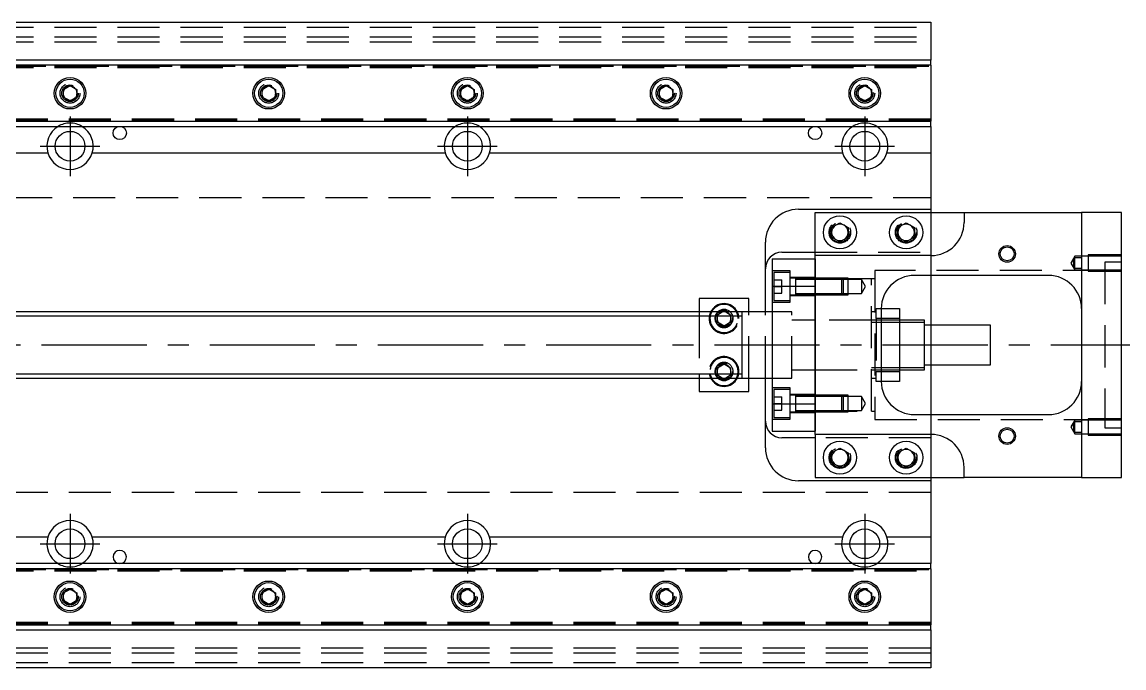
# Model space of a CAD drawing. Extents: x -20 to 986, y -280 to 102.
# Drawn here: x 485.5 to 818.3, y -97.5 to 97.5 of the extents above; entities that cross this region are included whole.
import ezdxf

# ---------------------------------------------------------------- set-up
doc = ezdxf.new("R2010")
doc.units = 0
doc.linetypes.add('CENTER', pattern=[50.8, 31.75, -6.35, 6.35, -6.35])
doc.linetypes.add('DASHED', pattern=[19.05, 12.7, -6.35])
doc.layers.get('0').update_dxf_attribs({"linetype": 'CONTINUOUS'})
doc.layers.add('CENTER', color=1, linetype='CENTER')

msp = doc.modelspace()

# ---------------------------------------------------------------- linework, layer by layer
at = {"color": 7, "linetype": 'CONTINUOUS'}
for p, q in [((480, 97.5), (760, 97.5)), ((760, 97.5), (760, 86)), ((760, 86), (480, 86)), ((760, 84.460392), (480, 84.460392)), ((760, 84.460392), (760, 86)), ((760, 84.460392), (760, 67.539608)), ((498, 77.1547), (500, 78.309402)), ((498, 74.8453), (498, 77.1547)), ((500, 78.309402), (502, 77.1547)), ((502, 77.1547), (502, 74.8453)), ((558, 77.1547), (560, 78.309402)), ((558, 74.8453), (558, 77.1547)), ((560, 78.309402), (562, 77.1547)), ((562, 77.1547), (562, 74.8453)), ((618, 77.1547), (620, 78.309402)), ((618, 74.8453), (618, 77.1547)), ((620, 78.309402), (622, 77.1547)), ((622, 77.1547), (622, 74.8453)), ((678, 77.1547), (680, 78.309402)), ((678, 74.8453), (678, 77.1547)), ((680, 78.309402), (682, 77.1547)), ((682, 77.1547), (682, 74.8453)), ((738, 77.1547), (740, 78.309402)), ((738, 74.8453), (738, 77.1547)), ((740, 78.309402), (742, 77.1547)), ((742, 77.1547), (742, 74.8453)), ((500, 73.690598), (498, 74.8453)), ((502, 74.8453), (500, 73.690598)), ((560, 73.690598), (558, 74.8453)), ((562, 74.8453), (560, 73.690598)), ((620, 73.690598), (618, 74.8453)), ((622, 74.8453), (620, 73.690598)), ((680, 73.690598), (678, 74.8453)), ((682, 74.8453), (680, 73.690598)), ((740, 73.690598), (738, 74.8453)), ((742, 74.8453), (740, 73.690598)), ((480, 67.539608), (760, 67.539608)), ((760, 66), (760, 67.539608)), ((480, 66), (760, 66)), ((760, 66), (760, 58)), ((480, 58), (493.291796, 58)), ((506.708204, 58), (613.291796, 58)), ((626.708204, 58), (733.291796, 58)), ((746.708204, 58), (760, 58)), ((760, 58), (760, 41)), ((720, 41), (760, 41)), ((725, 27), (725, 40)), ((725, 40), (770, 40)), ((760, 41), (760, 40)), ((770, 40), (770, 37)), ((770, 40), (805.5, 40)), ((805.5, 40), (805.5, -40)), ((817.5, 40), (805.5, 40)), ((817.5, -40), (817.5, 40)), ((730, 35.443376), (732.5, 36.886752)), ((732.5, 36.886752), (735, 35.443376)), ((750, 35.443376), (752.5, 36.886752)), ((752.5, 36.886752), (755, 35.443376)), ((730, 32.556624), (730, 35.443376)), ((735, 35.443376), (735, 32.556624)), ((750, 32.556624), (750, 35.443376)), ((755, 35.443376), (755, 32.556624)), ((710, 10), (710, 31)), ((732.5, 31.113248), (730, 32.556624)), ((735, 32.556624), (732.5, 31.113248)), ((752.5, 31.113248), (750, 32.556624)), ((755, 32.556624), (752.5, 31.113248)), ((715, 28), (725, 28)), ((725, 17.78342), (725, 27)), ((760, 27), (725, 27)), ((712, 26), (725, 26)), ((712, 26), (712, 17.78342)), ((795.5, 21), (755, 21)), ((760, 21), (760, 6)), ((712, 17.78342), (712, -17.78342)), ((712, 17.78342), (725, 17.78342)), ((725, 17.78342), (725, -17.78342)), ((725, -17.78342), (725, 17.78342)), ((705, 14), (690, 14)), ((690, 14), (690, 10)), ((705, 10), (705, 14)), ((703, 10), (480, 10)), ((703, 10), (702.995, 10)), ((703, -9.999498), (703, 10)), ((712, 10), (703, 10)), ((703.005, 10), (703, 10)), ((745, 11), (750.5, 11)), ((745, 11), (745, -11)), ((750.5, 11), (750.5, 8)), ((750.5, 8), (745, 8)), ((750.5, 8), (750.5, -8)), ((758, 7.5), (750.5, 7.5)), ((758, 6.75), (750.5, 6.75)), ((758, -7.5), (758, 7.5)), ((778, 6), (758, 6)), ((778, -6), (778, 6)), ((758, -6), (778, -6)), ((760, -6), (760, -21)), ((745, -8), (750.5, -8)), ((750.5, -6.75), (758, -6.75)), ((750.5, -7.5), (758, -7.5)), ((750.5, -8), (750.5, -11)), ((480, -10), (703, -10)), ((690, -10), (690, -14)), ((702.995, -10), (703, -10)), ((703, -10), (712, -10)), ((703, -10), (703.005, -10)), ((705, -14), (705, -10)), ((710, -31), (710, -10)), ((750.5, -11), (745, -11)), ((690, -14), (705, -14)), ((712, -17.78342), (712, -26)), ((712, -17.78342), (725, -17.78342)), ((725, -27), (725, -17.78342)), ((755, -21), (795.5, -21)), ((712, -26), (725, -26)), ((725, -28), (715, -28)), ((760, -27), (725, -27)), ((725, -27), (725, -40)), ((730, -32.556624), (732.5, -31.113248)), ((730, -35.443376), (730, -32.556624)), ((732.5, -31.113248), (735, -32.556624)), ((735, -32.556624), (735, -35.443376)), ((750, -32.556624), (752.5, -31.113248)), ((750, -35.443376), (750, -32.556624)), ((752.5, -31.113248), (755, -32.556624)), ((755, -32.556624), (755, -35.443376)), ((732.5, -36.886752), (730, -35.443376)), ((735, -35.443376), (732.5, -36.886752)), ((752.5, -36.886752), (750, -35.443376)), ((755, -35.443376), (752.5, -36.886752)), ((770, -40), (770, -37)), ((760, -41), (720, -41)), ((725, -40), (770, -40)), ((760, -40), (760, -41)), ((760, -41), (760, -58)), ((805.5, -40), (770, -40)), ((805.5, -40), (817.5, -40)), ((493.291796, -58), (480, -58)), ((613.291796, -58), (506.708204, -58)), ((733.291796, -58), (626.708204, -58)), ((760, -58), (746.708204, -58)), ((760, -58), (760, -66)), ((760, -66), (480, -66)), ((760, -67.539608), (760, -66)), ((760, -67.539608), (480, -67.539608)), ((760, -67.539608), (760, -84.460392)), ((498, -74.8453), (500, -73.690598)), ((498, -77.1547), (498, -74.8453)), ((500, -73.690598), (502, -74.8453)), ((502, -74.8453), (502, -77.1547)), ((558, -74.8453), (560, -73.690598)), ((558, -77.1547), (558, -74.8453)), ((560, -73.690598), (562, -74.8453)), ((562, -74.8453), (562, -77.1547)), ((618, -74.8453), (620, -73.690598)), ((618, -77.1547), (618, -74.8453)), ((620, -73.690598), (622, -74.8453)), ((622, -74.8453), (622, -77.1547)), ((678, -74.8453), (680, -73.690598)), ((678, -77.1547), (678, -74.8453)), ((680, -73.690598), (682, -74.8453)), ((682, -74.8453), (682, -77.1547)), ((738, -74.8453), (740, -73.690598)), ((738, -77.1547), (738, -74.8453)), ((740, -73.690598), (742, -74.8453)), ((742, -74.8453), (742, -77.1547)), ((500, -78.309402), (498, -77.1547)), ((502, -77.1547), (500, -78.309402)), ((560, -78.309402), (558, -77.1547)), ((562, -77.1547), (560, -78.309402)), ((620, -78.309402), (618, -77.1547)), ((622, -77.1547), (620, -78.309402)), ((680, -78.309402), (678, -77.1547)), ((682, -77.1547), (680, -78.309402)), ((740, -78.309402), (738, -77.1547)), ((742, -77.1547), (740, -78.309402)), ((480, -84.460392), (760, -84.460392)), ((480, -86), (760, -86)), ((760, -86), (760, -84.460392)), ((760, -86), (760, -97.5)), ((760, -97.5), (480, -97.5))]:
    msp.add_line(p, q, dxfattribs=at)
at = {"color": 3, "linetype": 'DASHED'}
for p, q in [((0, 96), (760, 96)), ((0, 93), (760, 93)), ((0, 91.5), (760, 91.5)), ((0, 84.2), (760, 84.2)), ((0, 83.8), (760, 83.8)), ((480, 84.204452), (760, 84.204452)), ((497.5, 76), (497.518502, 76.303588)), ((557.5, 76), (557.518502, 76.303588)), ((617.5, 76), (617.518502, 76.303588)), ((677.5, 76), (677.518502, 76.303588)), ((742.483582, 76.286038), (742.5, 76)), ((760, 68.2), (0, 68.2)), ((760, 67.8), (0, 67.8)), ((760, 67.795548), (480, 67.795548)), ((5.640312, 44.5), (760, 44.5)), ((760, 40), (760, 28)), ((735.477798, 34.364306), (735.5, 34)), ((749.5, 34), (749.520026, 34.346056)), ((725, 28), (760, 28)), ((760, 28), (760, 27)), ((760, 27), (760, 21)), ((803.5, 26.848738), (802.287564, 24.748738)), ((803.5, 26.435254), (803.5, 26.848738)), ((807.5, 26.848738), (803.5, 26.848738)), ((807.5, 27.248732), (807.5, 22.248742)), ((817.5, 27.248732), (807.5, 27.248732)), ((817.5, 26.848738), (807.5, 26.848738)), ((725, 26), (725, 17.78342)), ((802.287564, 24.748738), (803.5, 22.648738)), ((803.016436, 24.911344), (803.060666, 25.226886)), ((803.060666, 25.226886), (803.163852, 25.611128)), ((803.163852, 25.611128), (803.302956, 25.985522)), ((803.302956, 25.985522), (803.5, 26.435254)), ((803.5, 23.06222), (803.5, 26.435794)), ((803.5, 26.435254), (805.5, 26.435254)), ((812.5, 25), (812.5, -25)), ((817.5, 25), (812.5, 25)), ((717.5, 22.42767), (712, 22.42767)), ((712.5, 21.92767), (712.5, 13.42767)), ((717.5, 21.92767), (712.5, 21.92767)), ((717.5, 12.92767), (717.5, 22.42767)), ((725, 20.42767), (717.5, 20.42767)), ((719.1, 20.17767), (717.5, 20.17767)), ((719.1, 20.17767), (719.095, 20.17767)), ((719.1, 20.17767), (719.1, 19.92022)), ((719.105, 20.17767), (719.1, 20.17767)), ((724.99998, 20.17767), (719.1, 20.17767)), ((733.1, 20.17767), (725, 20.17767)), ((733.1, 20.177664), (725, 20.177664)), ((742, 20), (725, 20)), ((733.1, 15.17767), (733.1, 20.17767)), ((733.5, 19.77767), (733.1, 20.17767)), ((735, 20.177664), (733.10002, 20.177664)), ((735, 15.177674), (735, 20.177664)), ((742, -20), (742, 20)), ((743, 20), (742, 20)), ((743, 22.5), (743, -22.5)), ((812.5, 22.5), (743, 22.5)), ((803.5, 22.648738), (803.5, 23.06222)), ((805.5, 23.06222), (803.5, 23.06222)), ((803.5, 22.648738), (807.5, 22.648738)), ((807.5, 22.648738), (817.5, 22.648738)), ((807.5, 22.248742), (817.5, 22.248742)), ((712.5, 19.67767), (715, 19.67767)), ((712.5, 17.67767), (715, 17.67767)), ((715, 17.67767), (715, 19.67767)), ((715, 15.67767), (715, 17.67767)), ((719.1, 19.92022), (719.1, 15.435068)), ((724.99998, 19.77767), (719.1, 19.77767)), ((733.5, 19.77767), (725, 19.77767)), ((733.5, 19.77767), (733.5, 15.57767)), ((735, 19.77767), (733.50002, 19.77767)), ((739, 19.77767), (735, 19.77767)), ((739, 19.77767), (739, 15.57767)), ((740.212436, 17.67767), (739, 19.77767)), ((739, 15.57767), (740.212436, 17.67767)), ((712.5, 15.67767), (715, 15.67767)), ((712.5, 13.42767), (717.5, 13.42767)), ((717.5, 15.17767), (719.1, 15.17767)), ((717.5, 14.92767), (725, 14.92767)), ((719.095, 15.17767), (719.1, 15.17767)), ((719.1, 15.57767), (724.99998, 15.57767)), ((719.1, 15.435068), (719.1, 15.17767)), ((719.1, 15.17767), (719.105, 15.17767)), ((719.1, 15.17767), (724.99998, 15.17767)), ((725, 15.57767), (733.5, 15.57767)), ((725, 15.177674), (733.1, 15.177674)), ((725, 15.17767), (733.1, 15.17767)), ((733.1, 15.17767), (733.5, 15.57767)), ((733.10002, 15.177674), (735, 15.177674)), ((733.50002, 15.57767), (735, 15.57767)), ((735, 15.57767), (739, 15.57767)), ((690, 10), (690, 8.75)), ((695.5, 9.1547), (696.964102, 10)), ((696.964102, 10), (697.5, 10.309402)), ((697.5, 10.309402), (698.035898, 10)), ((698.035898, 10), (699.5, 9.1547)), ((705, -10), (705, 10)), ((710, -10), (710, 10)), ((712, 12.92767), (717.5, 12.92767)), ((718, 10), (712, 10)), ((718, -10), (718, 10)), ((743.5, 10), (742, 10)), ((743.5, 11), (745, 11)), ((743.5, 8), (743.5, 11)), ((690, 8.75), (690, -8.75)), ((695.5, 8.75), (695.5, 9.1547)), ((695.5, 6.8453), (695.5, 8.75)), ((697.5, 5.690598), (695.5, 6.8453)), ((699.5, 6.8453), (697.5, 5.690598)), ((699.5, 9.1547), (699.5, 8.75)), ((699.5, 8.75), (699.5, 6.8453)), ((699.983582, 8.286038), (700, 8)), ((725, 7.5), (718, 7.5)), ((742, 7.5), (725, 7.5)), ((742, 7.5), (741.995, 7.5)), ((743.5, 7.5), (742, 7.5)), ((742.005, 7.5), (742, 7.5)), ((743.5, 6.75), (742, 6.75)), ((743.5, 8), (743.5, -8)), ((745, 8), (743.5, 8)), ((745, 7.5), (743.5, 7.5)), ((745, 6.75), (743.5, 6.75)), ((750.5, 7.5), (745, 7.5)), ((750.5, 6.75), (745, 6.75)), ((760, 6), (760, -6)), ((695.5, -6.8453), (697.5, -5.690598)), ((697.5, -5.690598), (699.5, -6.8453)), ((690, -8.75), (690, -10)), ((695, -8), (695.018502, -7.696412)), ((695.5, -8.75), (695.5, -6.8453)), ((695.5, -9.1547), (695.5, -8.75)), ((696.964102, -10), (695.5, -9.1547)), ((699.5, -9.1547), (698.035898, -10)), ((699.5, -6.8453), (699.5, -8.75)), ((699.5, -8.75), (699.5, -9.1547)), ((718, -7.5), (725, -7.5)), ((725, -7.5), (742, -7.5)), ((741.995, -7.5), (742, -7.5)), ((742, -6.75), (743.5, -6.75)), ((742, -7.5), (743.5, -7.5)), ((742, -7.5), (742.005, -7.5)), ((743.5, -6.75), (745, -6.75)), ((743.5, -7.5), (745, -7.5)), ((743.5, -8), (745, -8)), ((743.5, -11), (743.5, -8)), ((745, -6.75), (750.5, -6.75)), ((745, -7.5), (750.5, -7.5)), ((697.5, -10.309402), (696.964102, -10)), ((698.035898, -10), (697.5, -10.309402)), ((703, -10), (703, -9.999498)), ((712, -10), (718, -10)), ((717.5, -12.92767), (712, -12.92767)), ((717.5, -22.42767), (717.5, -12.92767)), ((742, -10), (743.5, -10)), ((745, -11), (743.5, -11)), ((712.5, -13.42767), (712.5, -21.92767)), ((717.5, -13.42767), (712.5, -13.42767)), ((712.5, -15.67767), (715, -15.67767)), ((715, -17.67767), (715, -15.67767)), ((725, -14.92767), (717.5, -14.92767)), ((719.1, -15.17767), (717.5, -15.17767)), ((719.1, -15.17767), (719.095, -15.17767)), ((719.1, -15.17767), (719.1, -15.435118)), ((719.105, -15.17767), (719.1, -15.17767)), ((724.99998, -15.17767), (719.1, -15.17767)), ((719.1, -15.435118), (719.1, -19.920272)), ((724.99998, -15.57767), (719.1, -15.57767)), ((733.1, -15.17767), (725, -15.17767)), ((733.1, -15.177674), (725, -15.177674)), ((733.5, -15.57767), (725, -15.57767)), ((733.1, -20.17767), (733.1, -15.17767)), ((733.5, -15.57767), (733.1, -15.17767)), ((735, -15.177674), (733.10002, -15.177674)), ((733.5, -15.57767), (733.5, -19.77767)), ((735, -15.57767), (733.50002, -15.57767)), ((735, -20.177664), (735, -15.177674)), ((739, -15.57767), (735, -15.57767)), ((739, -15.57767), (739, -19.77767)), ((740.212436, -17.67767), (739, -15.57767)), ((712.5, -17.67767), (715, -17.67767)), ((712.5, -19.67767), (715, -19.67767)), ((715, -19.67767), (715, -17.67767)), ((719.1, -19.77767), (724.99998, -19.77767)), ((719.1, -19.920272), (719.1, -20.17767)), ((725, -17.78342), (725, -26)), ((725, -19.77767), (733.5, -19.77767)), ((733.1, -20.17767), (733.5, -19.77767)), ((733.50002, -19.77767), (735, -19.77767)), ((735, -19.77767), (739, -19.77767)), ((739, -19.77767), (740.212436, -17.67767)), ((712, -22.42767), (717.5, -22.42767)), ((712.5, -21.92767), (717.5, -21.92767)), ((717.5, -20.17767), (719.1, -20.17767)), ((717.5, -20.42767), (725, -20.42767)), ((719.095, -20.17767), (719.1, -20.17767)), ((719.1, -20.17767), (719.105, -20.17767)), ((719.1, -20.17767), (724.99998, -20.17767)), ((725, -20), (742, -20)), ((725, -20.177664), (733.1, -20.177664)), ((725, -20.17767), (733.1, -20.17767)), ((733.10002, -20.177664), (735, -20.177664)), ((742, -20), (743, -20)), ((743, -22.5), (812.5, -22.5)), ((760, -21), (760, -27)), ((803.5, -22.648738), (802.287564, -24.748738)), ((803.302956, -23.511954), (803.5, -23.06222)), ((803.5, -23.06222), (803.5, -22.648738)), ((807.5, -22.648738), (803.5, -22.648738)), ((803.5, -26.435254), (803.5, -23.06168)), ((803.5, -23.06222), (805.5, -23.06222)), ((807.5, -22.248742), (807.5, -27.248732)), ((817.5, -22.248742), (807.5, -22.248742)), ((817.5, -22.648738), (807.5, -22.648738)), ((802.287564, -24.748738), (803.5, -26.848738)), ((803.016436, -24.586132), (803.060666, -24.27059)), ((803.060666, -24.27059), (803.163852, -23.886348)), ((803.163852, -23.886348), (803.302956, -23.511954)), ((803.5, -26.848738), (803.5, -26.435254)), ((805.5, -26.435254), (803.5, -26.435254)), ((812.5, -25), (817.5, -25)), ((760, -28), (725, -28)), ((760, -27), (760, -28)), ((760, -28), (760, -40)), ((803.5, -26.848738), (807.5, -26.848738)), ((807.5, -26.848738), (817.5, -26.848738)), ((807.5, -27.248732), (817.5, -27.248732)), ((735.477798, -33.635694), (735.5, -34)), ((755.477798, -33.635694), (755.5, -34)), ((760, -44.5), (5.640312, -44.5)), ((0, -67.8), (760, -67.8)), ((0, -68.2), (760, -68.2)), ((480, -67.795548), (760, -67.795548)), ((502.483582, -75.713962), (502.5, -76)), ((562.483582, -75.713962), (562.5, -76)), ((622.483582, -75.713962), (622.5, -76)), ((682.483582, -75.713962), (682.5, -76)), ((742.483582, -75.713962), (742.5, -76)), ((760, -83.8), (0, -83.8)), ((760, -84.2), (0, -84.2)), ((760, -84.204452), (480, -84.204452)), ((760, -91.5), (0, -91.5)), ((760, -93), (0, -93)), ((760, -96), (0, -96))]:
    msp.add_line(p, q, dxfattribs=at)
at = {"color": 3, "linetype": 'CONTINUOUS'}
for p, q in [((703, 8.75), (480, 8.75)), ((480, -8.75), (703, -8.75))]:
    msp.add_line(p, q, dxfattribs=at)
at = {"color": 7, "linetype": 'CONTINUOUS'}
for centre, radius in [((500, 76), 4.75), ((500, 76), 4.25), ((560, 76), 4.75), ((560, 76), 4.25), ((620, 76), 4.75), ((620, 76), 4.25), ((680, 76), 4.75), ((680, 76), 4.25), ((740, 76), 4.75), ((740, 76), 4.25), ((500, 60), 4.5), ((515, 64), 2), ((620, 60), 4.5), ((725, 64), 2), ((740, 60), 4.5), ((732.5, 34), 5), ((752.5, 34), 5), ((783, 27.5), 2.1), ((783, -27.5), 2.1), ((732.5, -34), 5), ((752.5, -34), 5), ((500, -60), 4.5), ((620, -60), 4.5), ((740, -60), 4.5), ((500, -76), 4.75), ((500, -76), 4.25), ((560, -76), 4.75), ((560, -76), 4.25), ((620, -76), 4.75), ((620, -76), 4.25), ((680, -76), 4.75), ((680, -76), 4.25), ((740, -76), 4.75), ((740, -76), 4.25)]:
    msp.add_circle(centre, radius, dxfattribs=at)
at = {"color": 3, "linetype": 'DASHED'}
for centre, radius in [((500, 76), 3), ((500, 76), 2.5), ((560, 76), 3), ((560, 76), 2.5), ((620, 76), 3), ((620, 76), 2.5), ((680, 76), 3), ((680, 76), 2.5), ((740, 76), 3), ((740, 76), 2.5), ((732.5, 34), 3.25), ((732.5, 34), 3), ((752.5, 34), 3.25), ((752.5, 34), 3), ((697.5, 8), 2.5), ((697.5, -8), 2.5), ((732.5, -34), 3.25), ((732.5, -34), 3), ((752.5, -34), 3.25), ((752.5, -34), 3), ((500, -76), 3), ((560, -76), 3), ((620, -76), 3), ((680, -76), 3), ((740, -76), 3), ((500, -76), 2.5), ((560, -76), 2.5), ((620, -76), 2.5), ((680, -76), 2.5), ((740, -76), 2.5)]:
    msp.add_circle(centre, radius, dxfattribs=at)
at = {"color": 3, "linetype": 'CONTINUOUS'}
for centre in [(783, 27.5), (783, -27.5)]:
    msp.add_circle(centre, 2.5, dxfattribs=at)
at = {"color": 7, "linetype": 'CONTINUOUS'}
for centre, radius, start, end in [((500, 76), 2.1, 162.24721, 180), ((500, 76), 2.1, 137.75279, 162.24721), ((500, 76), 2.1, 102.24721, 137.75279), ((500, 76), 2.1, 77.75279, 102.24721), ((500, 76), 2.1, 42.24721, 77.75279), ((500, 76), 2.1, 17.75279, 42.24721), ((500, 76), 2.1, 342.24721, 17.75279), ((560, 76), 2.1, 162.24721, 180), ((560, 76), 2.1, 137.75279, 162.24721), ((560, 76), 2.1, 102.24721, 137.75279), ((560, 76), 2.1, 77.75279, 102.24721), ((560, 76), 2.1, 42.24721, 77.75279), ((560, 76), 2.1, 17.75279, 42.24721), ((560, 76), 2.1, 342.24721, 17.75279), ((620, 76), 2.1, 162.24721, 180), ((620, 76), 2.1, 137.75279, 162.24721), ((620, 76), 2.1, 102.24721, 137.75279), ((620, 76), 2.1, 77.75279, 102.24721), ((620, 76), 2.1, 42.24721, 77.75279), ((620, 76), 2.1, 17.75279, 42.24721), ((620, 76), 2.1, 342.24721, 17.75279), ((680, 76), 2.1, 162.24721, 180), ((680, 76), 2.1, 137.75279, 162.24721), ((680, 76), 2.1, 102.24721, 137.75279), ((680, 76), 2.1, 77.75279, 102.24721), ((680, 76), 2.1, 42.24721, 77.75279), ((680, 76), 2.1, 17.75279, 42.24721), ((680, 76), 2.1, 342.24721, 17.75279), ((740, 76), 2.1, 162.24721, 180), ((740, 76), 2.1, 137.75279, 162.24721), ((740, 76), 2.1, 102.24721, 137.75279), ((740, 76), 2.1, 77.75279, 102.24721), ((740, 76), 2.1, 42.24721, 77.75279), ((740, 76), 2.1, 17.75279, 42.24721), ((740, 76), 2.1, 342.24721, 17.75279), ((500, 76), 2.1, 180, 197.75279), ((500, 76), 2.1, 197.75279, 222.24721), ((500, 76), 2.1, 222.24721, 257.75279), ((500, 76), 2.1, 257.75279, 282.24721), ((500, 76), 2.1, 282.24721, 317.75279), ((500, 76), 2.1, 317.75279, 342.24721), ((560, 76), 2.1, 180, 197.75279), ((560, 76), 2.1, 197.75279, 222.24721), ((560, 76), 2.1, 222.24721, 257.75279), ((560, 76), 2.1, 257.75279, 282.24721), ((560, 76), 2.1, 282.24721, 317.75279), ((560, 76), 2.1, 317.75279, 342.24721), ((620, 76), 2.1, 180, 197.75279), ((620, 76), 2.1, 197.75279, 222.24721), ((620, 76), 2.1, 222.24721, 257.75279), ((620, 76), 2.1, 257.75279, 282.24721), ((620, 76), 2.1, 282.24721, 317.75279), ((620, 76), 2.1, 317.75279, 342.24721), ((680, 76), 2.1, 180, 197.75279), ((680, 76), 2.1, 197.75279, 222.24721), ((680, 76), 2.1, 222.24721, 257.75279), ((680, 76), 2.1, 257.75279, 282.24721), ((680, 76), 2.1, 282.24721, 317.75279), ((680, 76), 2.1, 317.75279, 342.24721), ((740, 76), 2.1, 180, 197.75279), ((740, 76), 2.1, 197.75279, 222.24721), ((740, 76), 2.1, 222.24721, 257.75279), ((740, 76), 2.1, 257.75279, 282.24721), ((740, 76), 2.1, 282.24721, 317.75279), ((740, 76), 2.1, 317.75279, 342.24721), ((500, 60), 7, 121.002719, 196.60155), ((500, 60), 7, 343.39845, 58.997281), ((620, 60), 7, 121.002719, 196.60155), ((620, 60), 7, 343.39845, 58.997281), ((740, 60), 7, 121.002719, 196.60155), ((740, 60), 7, 343.39845, 58.997281), ((500, 60), 7, 196.60155, 343.39845), ((620, 60), 7, 196.60155, 343.39845), ((740, 60), 7, 196.60155, 343.39845), ((720, 31), 10, 90, 180), ((760, 37), 10, 270, 0), ((732.5, 34), 2.5, 120, 180), ((732.5, 34), 2.5, 180, 240), ((732.5, 34), 2.5, 60, 120), ((732.5, 34), 2.5, 0, 60), ((732.5, 34), 2.5, 300, 0), ((752.5, 34), 2.5, 120, 180), ((752.5, 34), 2.5, 180, 240), ((752.5, 34), 2.5, 60, 120), ((752.5, 34), 2.5, 0, 60), ((752.5, 34), 2.5, 300, 0), ((732.5, 34), 2.5, 240, 300), ((752.5, 34), 2.5, 240, 300), ((715, 23), 5, 90, 180), ((755, 11), 10, 90, 180), ((795.5, 11), 10, 0, 90), ((697.5, 8), 4.5, 26.3878, 153.6122), ((697.5, 8), 4.25, 28.072487, 151.927513), ((697.5, -8), 4.5, 206.3878, 333.6122), ((697.5, -8), 4.25, 208.072487, 331.927513), ((755, -11), 10, 180, 270), ((795.5, -11), 10, 270, 0), ((715, -23), 5, 180, 270), ((760, -37), 10, 0, 90), ((720, -31), 10, 180, 270), ((732.5, -34), 2.5, 120, 180), ((732.5, -34), 2.5, 60, 120), ((732.5, -34), 2.5, 0, 60), ((752.5, -34), 2.5, 120, 180), ((752.5, -34), 2.5, 60, 120), ((752.5, -34), 2.5, 0, 60), ((732.5, -34), 2.5, 180, 240), ((732.5, -34), 2.5, 240, 300), ((732.5, -34), 2.5, 300, 0), ((752.5, -34), 2.5, 180, 240), ((752.5, -34), 2.5, 240, 300), ((752.5, -34), 2.5, 300, 0), ((500, -60), 7, 16.60155, 163.39845), ((620, -60), 7, 16.60155, 163.39845), ((740, -60), 7, 16.60155, 163.39845), ((500, -60), 7, 163.39845, 238.997281), ((500, -60), 7, 301.002719, 16.60155), ((620, -60), 7, 163.39845, 238.997281), ((620, -60), 7, 301.002719, 16.60155), ((740, -60), 7, 163.39845, 238.997281), ((740, -60), 7, 301.002719, 16.60155), ((515, -64), 2, 90, 270), ((515, -64), 2, 270, 90), ((725, -64), 2, 90, 270), ((725, -64), 2, 270, 90), ((500, -76), 2.1, 162.24721, 180), ((500, -76), 2.1, 180, 197.75279), ((500, -76), 2.1, 137.75279, 162.24721), ((500, -76), 2.1, 102.24721, 137.75279), ((500, -76), 2.1, 77.75279, 102.24721), ((500, -76), 2.1, 42.24721, 77.75279), ((500, -76), 2.1, 17.75279, 42.24721), ((500, -76), 2.1, 342.24721, 17.75279), ((560, -76), 2.1, 162.24721, 180), ((560, -76), 2.1, 180, 197.75279), ((560, -76), 2.1, 137.75279, 162.24721), ((560, -76), 2.1, 102.24721, 137.75279), ((560, -76), 2.1, 77.75279, 102.24721), ((560, -76), 2.1, 42.24721, 77.75279), ((560, -76), 2.1, 17.75279, 42.24721), ((560, -76), 2.1, 342.24721, 17.75279), ((620, -76), 2.1, 162.24721, 180), ((620, -76), 2.1, 180, 197.75279), ((620, -76), 2.1, 137.75279, 162.24721), ((620, -76), 2.1, 102.24721, 137.75279), ((620, -76), 2.1, 77.75279, 102.24721), ((620, -76), 2.1, 42.24721, 77.75279), ((620, -76), 2.1, 17.75279, 42.24721), ((620, -76), 2.1, 342.24721, 17.75279), ((680, -76), 2.1, 162.24721, 180), ((680, -76), 2.1, 180, 197.75279), ((680, -76), 2.1, 137.75279, 162.24721), ((680, -76), 2.1, 102.24721, 137.75279), ((680, -76), 2.1, 77.75279, 102.24721), ((680, -76), 2.1, 42.24721, 77.75279), ((680, -76), 2.1, 17.75279, 42.24721), ((680, -76), 2.1, 342.24721, 17.75279), ((740, -76), 2.1, 162.24721, 180), ((740, -76), 2.1, 180, 197.75279), ((740, -76), 2.1, 137.75279, 162.24721), ((740, -76), 2.1, 102.24721, 137.75279), ((740, -76), 2.1, 77.75279, 102.24721), ((740, -76), 2.1, 42.24721, 77.75279), ((740, -76), 2.1, 17.75279, 42.24721), ((740, -76), 2.1, 342.24721, 17.75279), ((500, -76), 2.1, 197.75279, 222.24721), ((500, -76), 2.1, 222.24721, 257.75279), ((500, -76), 2.1, 257.75279, 282.24721), ((500, -76), 2.1, 282.24721, 317.75279), ((500, -76), 2.1, 317.75279, 342.24721), ((560, -76), 2.1, 197.75279, 222.24721), ((560, -76), 2.1, 222.24721, 257.75279), ((560, -76), 2.1, 257.75279, 282.24721), ((560, -76), 2.1, 282.24721, 317.75279), ((560, -76), 2.1, 317.75279, 342.24721), ((620, -76), 2.1, 197.75279, 222.24721), ((620, -76), 2.1, 222.24721, 257.75279), ((620, -76), 2.1, 257.75279, 282.24721), ((620, -76), 2.1, 282.24721, 317.75279), ((620, -76), 2.1, 317.75279, 342.24721), ((680, -76), 2.1, 197.75279, 222.24721), ((680, -76), 2.1, 222.24721, 257.75279), ((680, -76), 2.1, 257.75279, 282.24721), ((680, -76), 2.1, 282.24721, 317.75279), ((680, -76), 2.1, 317.75279, 342.24721), ((740, -76), 2.1, 197.75279, 222.24721), ((740, -76), 2.1, 222.24721, 257.75279), ((740, -76), 2.1, 257.75279, 282.24721), ((740, -76), 2.1, 282.24721, 317.75279), ((740, -76), 2.1, 317.75279, 342.24721)]:
    msp.add_arc(centre, radius, start, end, dxfattribs=at)
at = {"color": 3, "linetype": 'DASHED'}
for centre, radius, start, end in [((500, 60), 7, 58.997281, 121.002719), ((620, 60), 7, 58.997281, 121.002719), ((740, 60), 7, 58.997281, 121.002719), ((806.951784, 24.952686), 3.935565, 180.60188226, 208.70854311), ((697.5, 8), 4.5, 153.6122, 170.405932), ((697.5, 8), 4.25, 151.927513, 169.835751), ((697.5, 8), 2.75, 133.341758, 164.17338), ((697.5, 8), 2.75, 46.658242, 133.341758), ((697.5, 8), 2.1, 107.75279, 137.75279), ((697.5, 8), 2.1, 102.24721, 107.75279), ((697.5, 8), 2.1, 77.75279, 102.24721), ((697.5, 8), 2.1, 72.24721, 77.75279), ((697.5, 8), 2.1, 42.24721, 72.24721), ((697.5, 8), 2.75, 15.82662, 46.658242), ((697.5, 8), 4.25, 10.164249, 28.072487), ((697.5, 8), 4.5, 9.594068, 26.3878), ((697.5, 8), 4.5, 170.405932, 0), ((697.5, 8), 4.25, 169.835751, 0), ((697.5, 8), 2.75, 180, 15.82662), ((697.5, 8), 2.75, 164.17338, 180), ((697.5, 8), 2.1, 162.24721, 180), ((697.5, 8), 2.1, 180, 197.75279), ((697.5, 8), 2.1, 159.075168, 162.24721), ((697.5, 8), 2.1, 197.75279, 222.24721), ((697.5, 8), 2.1, 137.75279, 159.075168), ((697.5, 8), 2.1, 20.924832, 42.24721), ((697.5, 8), 2.1, 317.75279, 342.24721), ((697.5, 8), 2.1, 17.75279, 20.924832), ((697.5, 8), 2.1, 342.24721, 17.75279), ((697.5, 8), 4.25, 0, 10.164249), ((697.5, 8), 4.5, 0, 9.594068), ((697.5, 8), 2.1, 222.24721, 257.75279), ((697.5, 8), 2.1, 257.75279, 282.24721), ((697.5, 8), 2.1, 282.24721, 317.75279), ((697.5, -8), 4.5, 0, 189.594068), ((697.5, -8), 4.25, 0, 190.164249), ((697.5, -8), 2.75, 344.17338, 180), ((697.5, -8), 2.1, 137.75279, 162.24721), ((697.5, -8), 2.1, 102.24721, 137.75279), ((697.5, -8), 2.1, 77.75279, 102.24721), ((697.5, -8), 2.1, 42.24721, 77.75279), ((697.5, -8), 2.1, 17.75279, 42.24721), ((697.5, -8), 4.5, 189.594068, 206.3878), ((697.5, -8), 4.25, 190.164249, 208.072487), ((697.5, -8), 2.75, 180, 195.82662), ((697.5, -8), 2.75, 195.82662, 226.658242), ((697.5, -8), 2.1, 162.24721, 180), ((697.5, -8), 2.1, 180, 197.75279), ((697.5, -8), 2.1, 197.75279, 200.924832), ((697.5, -8), 2.1, 200.924832, 222.24721), ((697.5, -8), 2.1, 222.24721, 252.24721), ((697.5, -8), 2.1, 287.75279, 317.75279), ((697.5, -8), 2.1, 317.75279, 339.075168), ((697.5, -8), 2.75, 313.341758, 344.17338), ((697.5, -8), 2.1, 339.075168, 342.24721), ((697.5, -8), 2.1, 342.24721, 17.75279), ((697.5, -8), 4.25, 331.927513, 349.835751), ((697.5, -8), 4.5, 333.6122, 350.405932), ((697.5, -8), 4.25, 349.835751, 0), ((697.5, -8), 4.5, 350.405932, 0), ((697.5, -8), 2.75, 226.658242, 313.341758), ((697.5, -8), 2.1, 252.24721, 257.75279), ((697.5, -8), 2.1, 257.75279, 282.24721), ((697.5, -8), 2.1, 282.24721, 287.75279), ((806.95178, -24.544789), 3.935561, 180.60189743, 208.70855827), ((500, -60), 7, 238.997281, 301.002719), ((620, -60), 7, 238.997281, 301.002719), ((740, -60), 7, 238.997281, 301.002719)]:
    msp.add_arc(centre, radius, start, end, dxfattribs=at)
at = {"layer": 'CENTER', "color": 1, "linetype": 'CENTER'}
for p, q in [((500, 69), (500, 51)), ((620, 69), (620, 51)), ((740, 69), (740, 51)), ((491, 60), (509, 60)), ((611, 60), (629, 60)), ((731, 60), (749, 60)), ((827.945, 0), (-20, 0)), ((500, -51), (500, -69)), ((620, -51), (620, -69)), ((740, -51), (740, -69)), ((491, -60), (509, -60)), ((611, -60), (629, -60)), ((731, -60), (749, -60))]:
    msp.add_line(p, q, dxfattribs=at)

doc.saveas('drawing.dxf')
